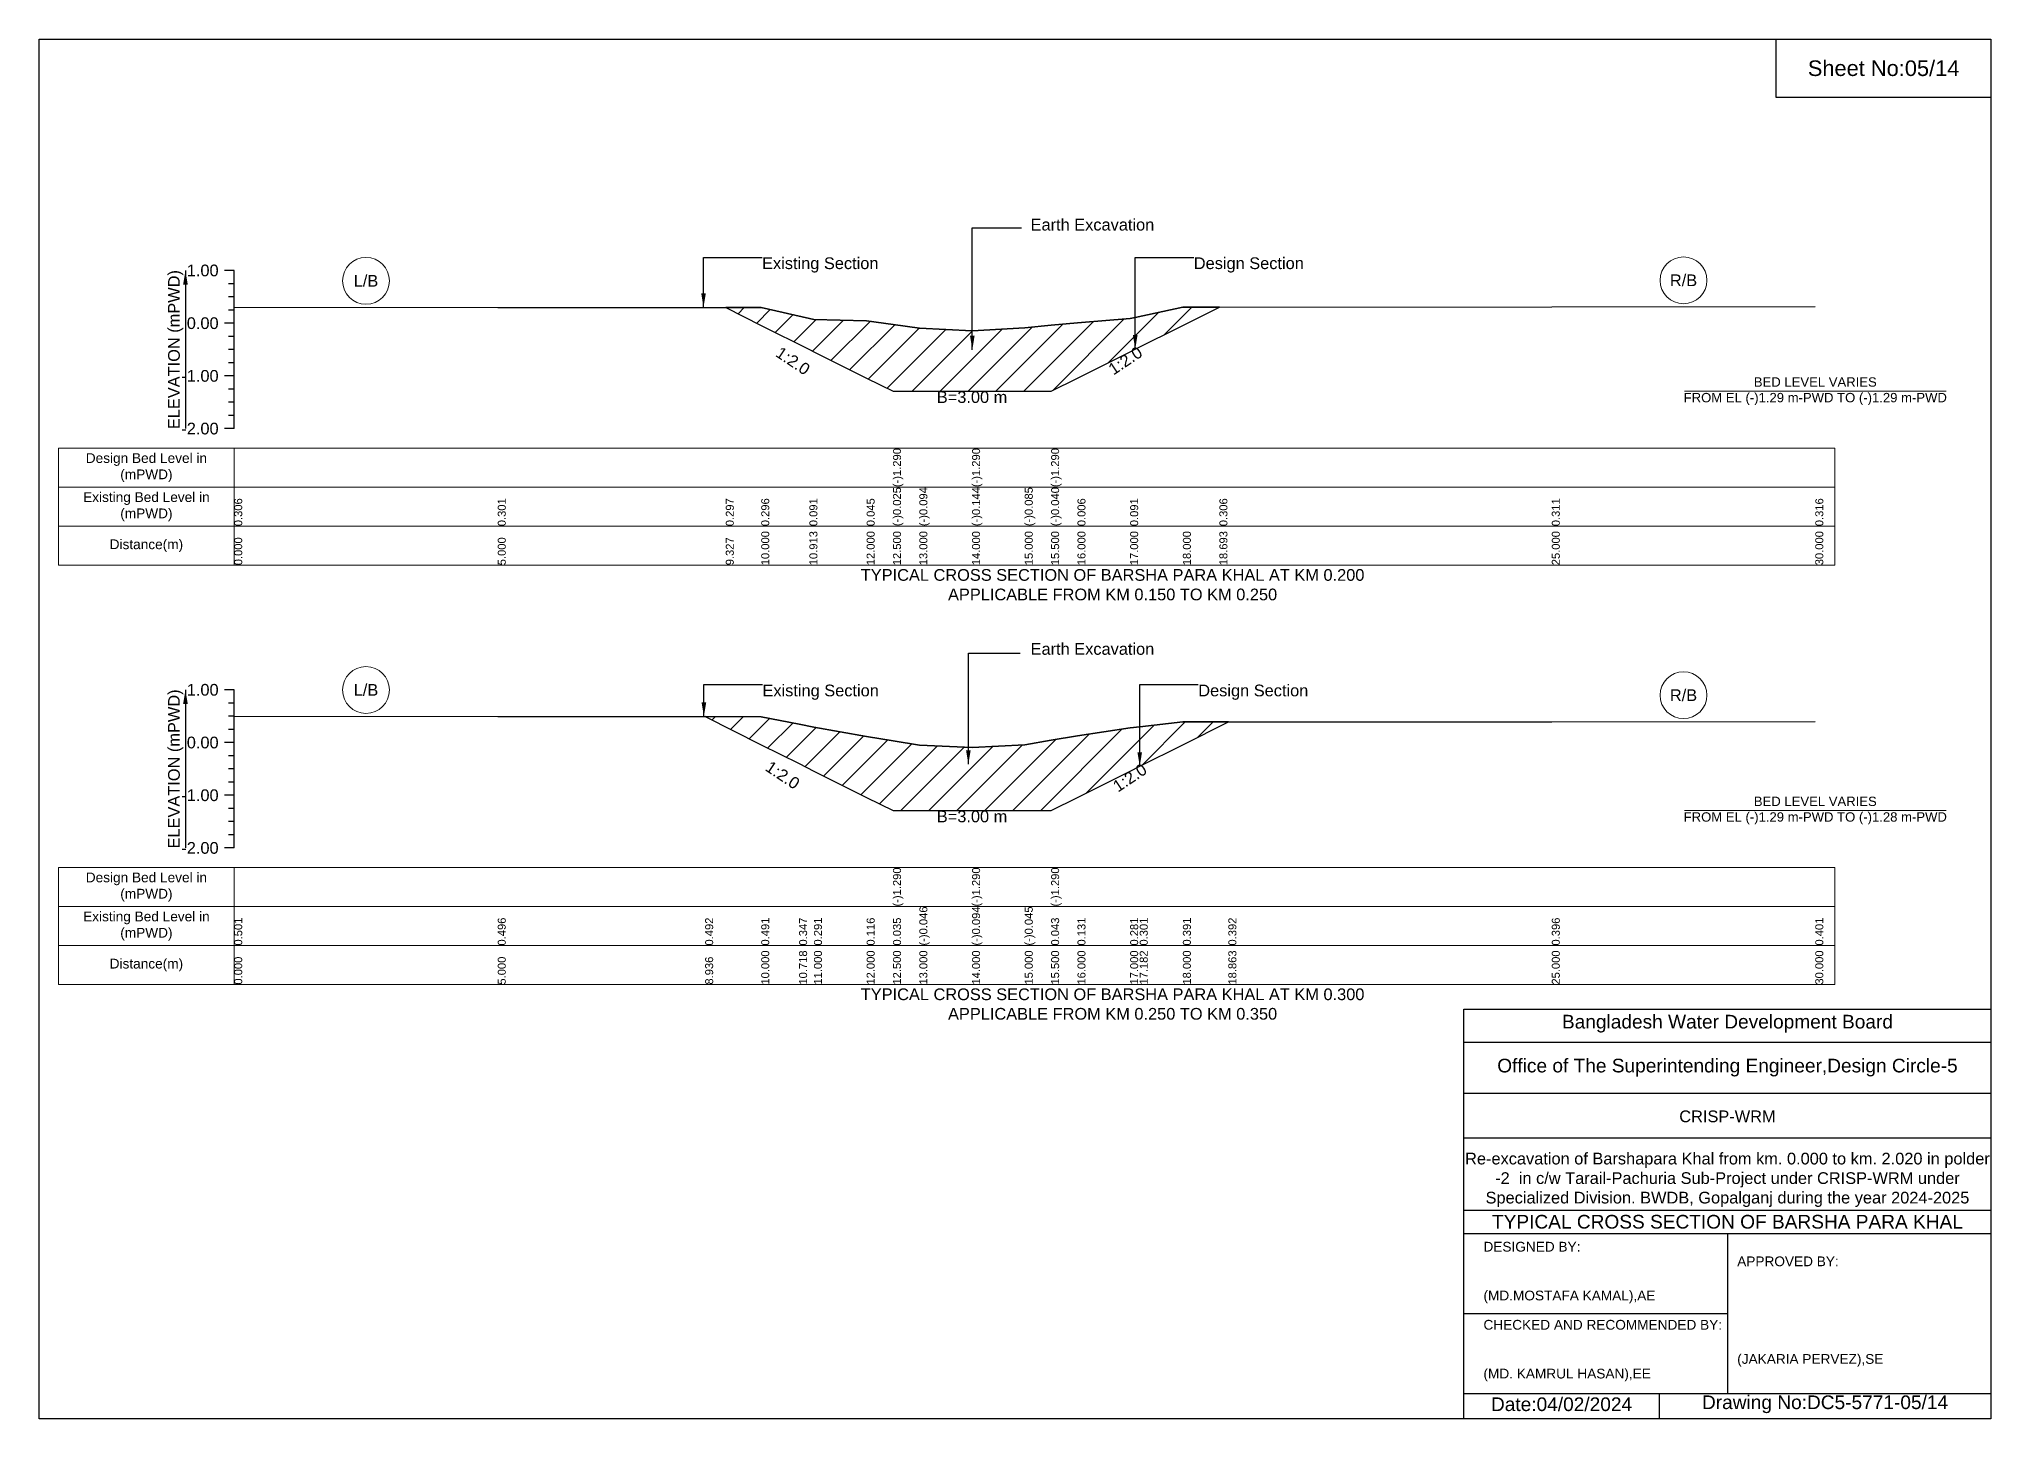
# Model space of a CAD drawing. Header units: inches. Extents: x 91000 to 248000, y -12937 to 0.
# Drawn here: x 140000 to 148000, y -5656 to 0 of the extents above; entities that cross this region are included whole.
import ezdxf

# ---------------------------------------------------------------- set-up
doc = ezdxf.new("R2010")
doc.units = ezdxf.units.IN
doc.header["$LTSCALE"] = 7
doc.header["$MEASUREMENT"] = 0
for name, color, linetype, lineweight in [('Cross section Data Border', 7, 'Continuous', 9), ('Cross Section Labels', 7, 'Continuous', 9), ('Existing_Bed_Level for Xsection', 7, 'Continuous', 25)]:
    doc.layers.add(name, color=color, linetype=linetype, lineweight=lineweight)
doc.styles.get("Standard").update_dxf_attribs({"font": 'arial.ttf'})
doc.dimstyles.get("Standard").update_dxf_attribs({"dimtxt": 0.18, "dimasz": 0.18, "dimexe": 0.18, "dimexo": 0.0625, "dimgap": 0.09, "dimtad": 0, "dimtih": 1, "dimtoh": 1, "dimdec": 4, "dimzin": 0, "dimdsep": 46, "dimtxsty": 'Standard', "dimcen": 0.09, "dimadec": 0, "dimazin": 0, "dimtfac": 1, "dimtdec": 4, "dimtofl": 0, "dimtmove": 0, "dimatfit": 3, "dimfxl": 1, "dimtolj": 1, "dimtzin": 0, "dimarcsym": 0})

msp = doc.modelspace()

# ---------------------------------------------------------------- hatches: boundary and pattern name
at = {"layer": 'Existing_Bed_Level for Xsection'}
h = msp.add_hatch(dxfattribs=at)
h.set_pattern_fill('ANSI31', color=256, scale=648, style=0)
h.paths.add_polyline_path([(142814.6, -1100.8), (142960, -1173.5), (143157.3, -1272.2), (143176, -1281.5), (143392, -1389.5), (143500, -1443.5), (143608, -1443.5), (143824, -1443.5), (144040, -1443.5), (144148, -1443.5), (144256, -1389.5), (144472, -1281.5), (144492.8, -1271.1), (144688, -1173.5), (144837.7, -1098.7), (144688, -1098.8), (144492.8, -1140.8), (144472, -1145.2), (144256, -1163.6), (144148, -1173.4), (144040, -1183.3), (143824, -1196), (143608, -1185.2), (143500, -1170.2), (143392, -1155.2), (143176, -1149.6), (143157.3, -1145.3), (142960, -1101)])
h = msp.add_hatch(dxfattribs=at)
h.set_pattern_fill('ANSI31', color=256, scale=648, style=0)
h.set_pattern_definition([(45, (0, 160), (-57.27565, 57.27565), [])])
h.paths.add_polyline_path([(142730.1, -2777.4), (142960, -2892.3), (143115.1, -2969.9), (143176, -3000.3), (143392, -3108.3), (143500, -3162.3), (143608, -3162.3), (143824, -3162.3), (144040, -3162.3), (144148, -3162.3), (144256, -3108.3), (144472, -3000.3), (144511.2, -2980.7), (144688, -2892.3), (144874.5, -2799.1), (144688, -2799.2), (144511.2, -2818.7), (144472, -2823), (144256, -2855.4), (144148, -2874.4), (144040, -2893.4), (143824, -2904), (143608, -2893.6), (143500, -2876.1), (143392, -2858.6), (143176, -2820.8), (143115.1, -2808.7), (142960, -2777.6)])

# ---------------------------------------------------------------- linework, layer by layer
for points in [[(140000, 0), (148000, 0), (148000, -5656), (140000, -5656)], [(147120, 0), (148000, 0), (148000, -240), (147120, -240)]]:
    msp.add_lwpolyline(points, close=True)
for points in [[(145840, -5656), (145840, -3976), (148000, -3976)], [(145840, -4112), (148000, -4112)], [(145840, -4320), (148000, -4320)], [(145840, -4504), (148000, -4504)], [(145840, -4800), (148000, -4800)], [(145840, -4896), (148000, -4896)], [(146920, -4896), (146920, -5552)], [(145840, -5224), (146920, -5224)], [(145840, -5552), (148000, -5552)], [(146640, -5552), (146640, -5656)]]:
    msp.add_lwpolyline(points)
at = {"layer": 'Cross section Data Border'}
for points in [[(140080, -1676.9), (147360, -1676.9), (147360, -2156.9), (140080, -2156.9)], [(140080, -3395.7), (147360, -3395.7), (147360, -3875.7), (140080, -3875.7)]]:
    msp.add_lwpolyline(points, close=True, dxfattribs=at)
for points in [[(140800, -1676.9), (140800, -2156.9)], [(140080, -1836.9), (147360, -1836.9)], [(140080, -1996.9), (147360, -1996.9)], [(140800, -3395.7), (140800, -3875.7)], [(140080, -3555.7), (147360, -3555.7)], [(140080, -3715.7), (147360, -3715.7)]]:
    msp.add_lwpolyline(points, dxfattribs=at)
at = {"layer": 'Cross Section Labels'}
for points in [[(146744.2, -1443.5), (147815.8, -1443.5)], [(146744.2, -3162.3), (147815.8, -3162.3)]]:
    msp.add_lwpolyline(points, dxfattribs=at)
for centre in [(141340, -991.3), (146740, -989.2), (141340, -2668), (146740, -2689.6)]:
    msp.add_circle(centre, 96, dxfattribs=at)
at = {"layer": 'Existing_Bed_Level for Xsection'}
for points in [[(140800, -948.9), (140760, -948.9)], [(140800, -1596.9), (140800, -1380.9), (140800, -1164.9), (140800, -948.9)], [(140800, -1002.9), (140776, -1002.9)], [(140800, -1056.9), (140776, -1056.9)], [(140800, -1110.9), (140776, -1110.9)], [(140800, -1098.8), (141880, -1099.9), (142814.6, -1100.8), (142960, -1101), (143157.3, -1145.3), (143176, -1149.6), (143392, -1155.2), (143500, -1170.2), (143500, -1170.2), (143608, -1185.2), (143824, -1196), (143824, -1196), (144040, -1183.3), (144148, -1173.4), (144148, -1173.4), (144256, -1163.6), (144472, -1145.2), (144492.8, -1140.8), (144688, -1098.8), (144837.7, -1098.7), (146200, -1097.7), (147280, -1096.6)], [(140800, -1164.9), (140760, -1164.9)], [(140800, -1218.9), (140776, -1218.9)], [(140800, -1272.9), (140776, -1272.9)], [(140800, -1326.9), (140776, -1326.9)], [(140800, -1380.9), (140760, -1380.9)], [(140800, -1434.9), (140776, -1434.9)], [(140800, -1488.9), (140776, -1488.9)], [(140800, -1596.9), (140760, -1596.9)], [(140800, -1542.9), (140776, -1542.9)], [(140800, -2667.7), (140760, -2667.7)], [(140800, -3315.7), (140800, -3099.7), (140800, -2883.7), (140800, -2667.7)], [(140800, -2721.7), (140776, -2721.7)], [(140800, -2775.7), (140776, -2775.7)], [(140800, -2775.5), (141880, -2776.6), (142730.1, -2777.4), (142960, -2777.6), (143115.1, -2808.7), (143176, -2820.8), (143392, -2858.6), (143500, -2876.1), (143500, -2876.1), (143608, -2893.6), (143824, -2904), (143824, -2904), (144040, -2893.4), (144148, -2874.4), (144148, -2874.4), (144256, -2855.4), (144472, -2823), (144511.2, -2818.7), (144688, -2799.2), (144874.5, -2799.1), (146200, -2798.2), (147280, -2797.1)], [(140800, -2829.7), (140776, -2829.7)], [(140800, -2883.7), (140760, -2883.7)], [(140800, -2937.7), (140776, -2937.7)], [(140800, -2991.7), (140776, -2991.7)], [(140800, -3099.7), (140760, -3099.7)], [(140800, -3045.7), (140776, -3045.7)], [(140800, -3153.7), (140776, -3153.7)], [(140800, -3207.7), (140776, -3207.7)], [(140800, -3261.7), (140776, -3261.7)], [(140800, -3315.7), (140760, -3315.7)]]:
    msp.add_lwpolyline(points, dxfattribs=at)
for points in [[(142814.6, -1100.8), (142960, -1173.5), (143157.3, -1272.2), (143176, -1281.5), (143392, -1389.5), (143500, -1443.5), (143500, -1443.5), (143608, -1443.5), (143824, -1443.5), (143824, -1443.5), (144040, -1443.5), (144148, -1443.5), (144148, -1443.5), (144256, -1389.5), (144472, -1281.5), (144492.8, -1271.1), (144688, -1173.5), (144837.7, -1098.7), (144837.7, -1098.7), (144837.7, -1098.7), (144688, -1098.8), (144492.8, -1140.8), (144472, -1145.2), (144256, -1163.6), (144148, -1173.4), (144148, -1173.4), (144040, -1183.3), (143824, -1196), (143824, -1196), (143608, -1185.2), (143500, -1170.2), (143500, -1170.2), (143392, -1155.2), (143176, -1149.6), (143157.3, -1145.3), (142960, -1101)], [(142730.1, -2777.4), (142730.1, -2777.4), (142960, -2892.3), (143115.1, -2969.9), (143176, -3000.3), (143392, -3108.3), (143500, -3162.3), (143500, -3162.3), (143608, -3162.3), (143824, -3162.3), (143824, -3162.3), (144040, -3162.3), (144148, -3162.3), (144148, -3162.3), (144256, -3108.3), (144472, -3000.3), (144511.2, -2980.7), (144688, -2892.3), (144874.5, -2799.1), (144874.5, -2799.1), (144874.5, -2799.1), (144688, -2799.2), (144511.2, -2818.7), (144472, -2823), (144256, -2855.4), (144148, -2874.4), (144148, -2874.4), (144040, -2893.4), (143824, -2904), (143824, -2904), (143608, -2893.6), (143500, -2876.1), (143500, -2876.1), (143392, -2858.6), (143176, -2820.8), (143115.1, -2808.7), (142960, -2777.6), (142730.1, -2777.4)]]:
    msp.add_lwpolyline(points, close=True, dxfattribs=at)

# ---------------------------------------------------------------- texts
at = {"attachment_point": 5}
for s, insert, char_height in [('Sheet No:05/14', (147560, -120), 64), ('Bangladesh Water Development Board', (146920, -4036), 56), ('Office of The Superintending Engineer,Design Circle-5', (146920, -4216), 56)]:
    msp.add_mtext(s, dxfattribs=dict(at, insert=insert, char_height=char_height))
for s, insert, char_height, width, attachment_point in [('CRISP-WRM', (146920, -4416), 48, 2240, 5), ('Re-excavation of Barshapara Khal from km. 0.000 to km. 2.020 in polder -2  in c/w Tarail-Pachuria Sub-Project under CRISP-WRM under Specialized Division. BWDB, Gopalganj during the year 2024-2025', (146920, -4676), 48, 2160, 5), ('TYPICAL CROSS SECTION OF BARSHA PARA KHAL', (146920, -4848), 56, 2240, 5), ('DESIGNED BY:^J^J^J(MD.MOSTAFA KAMAL),AE', (145920, -5056), 40, 1120, 4), ('APPROVED BY:^J^J^J^J^J^J(JAKARIA PERVEZ),SE', (146960, -5216), 40, 1120, 4), ('CHECKED AND RECOMMENDED BY:^J^J^J(MD. KAMRUL HASAN),EE', (145920, -5376), 40, 1120, 4), ('Date:04/02/2024', (146240, -5596), 56, 1120, 5), ('Drawing No:DC5-5771-05/14', (147320, -5596), 56, 1760, 5)]:
    msp.add_mtext(s, dxfattribs=dict(insert=insert, char_height=char_height, width=width, attachment_point=attachment_point))
at = {"layer": 'Cross section Data Border', "char_height": 40, "width": 640, "attachment_point": 5}
for s, insert in [('Design Bed Level in (mPWD)', (140440, -1756.9)), ('Existing Bed Level in (mPWD)', (140440, -1916.9)), ('Distance(m)', (140440, -2076.9)), ('Design Bed Level in (mPWD)', (140440, -3475.7)), ('Existing Bed Level in (mPWD)', (140440, -3635.7)), ('Distance(m)', (140440, -3795.7))]:
    msp.add_mtext(s, dxfattribs=dict(at, insert=insert))
at = {"layer": 'Cross Section Labels'}
for s, insert, char_height, attachment_point in [('Earth Excavation', (144064, -736.8), 48, 1), ('Existing Section', (142963.4, -894.9), 48, 1), ('Design Section', (144732.8, -894.9), 48, 1), ('L/B', (141340, -991.3), 48, 5), ('R/B', (146740, -989.2), 48, 5), ('BED LEVEL VARIES ^JFROM EL (-)1.29 m-PWD TO (-)1.29 m-PWD', (147280, -1443.5), 38.4, 5), ('B=3.00 m', (143824, -1443.5), 48, 2), ('TYPICAL CROSS SECTION OF BARSHA PARA KHAL AT KM 0.200^JAPPLICABLE FROM KM 0.150 TO KM 0.250', (144400, -2236.9), 48, 5), ('Earth Excavation', (144064, -2475.8), 48, 1), ('L/B', (141340, -2668), 48, 5), ('Existing Section', (142964.9, -2646.1), 48, 1), ('Design Section', (144751.2, -2646.1), 48, 1), ('R/B', (146740, -2689.6), 48, 5), ('BED LEVEL VARIES ^JFROM EL (-)1.29 m-PWD TO (-)1.28 m-PWD', (147280, -3162.3), 38.4, 5), ('B=3.00 m', (143824, -3162.3), 48, 2), ('TYPICAL CROSS SECTION OF BARSHA PARA KHAL AT KM 0.300^JAPPLICABLE FROM KM 0.250 TO KM 0.350', (144400, -3955.7), 48, 5)]:
    msp.add_mtext(s, dxfattribs=dict(at, insert=insert, char_height=char_height, attachment_point=attachment_point))
at = {"layer": 'Cross Section Labels', "char_height": 48, "attachment_point": 2}
for insert, rotation in [((143103.3, -1299.2), 326.30993), ((144438.8, -1298.1), 33.69007), ((143061.1, -2996.9), 326.30993), ((144457.2, -3007.7), 33.69007)]:
    msp.add_mtext('1:2.0', dxfattribs=dict(at, insert=insert, rotation=rotation))
at = {"layer": 'Existing_Bed_Level for Xsection', "rotation": 90}
for s, insert, char_height, attachment_point in [('ELEVATION (mPWD)', (140560, -1272.9), 48, 5), ('(-)1.290', (143500, -1836.9), 32.8, 1), ('(-)1.290', (143824, -1836.9), 32.8, 1), ('(-)1.290', (144148, -1836.9), 32.8, 1), ('(-)0.025', (143500, -1996.9), 32.8, 1), ('(-)0.094', (143608, -1996.9), 32.8, 1), ('(-)0.144', (143824, -1996.9), 32.8, 1), ('(-)0.085', (144040, -1996.9), 32.8, 1), ('(-)0.040', (144148, -1996.9), 32.8, 1), ('0.306', (140800, -1996.9), 32.8, 1), ('0.301', (141880, -1996.9), 32.8, 1), ('0.297', (142814.6, -1996.9), 32.8, 1), ('0.296', (142960, -1996.9), 32.8, 1), ('0.091', (143157.3, -1996.9), 32.8, 1), ('0.045', (143392, -1996.9), 32.8, 1), ('0.006', (144256, -1996.9), 32.8, 1), ('0.091', (144472, -1996.9), 32.8, 1), ('0.306', (144837.7, -1996.9), 32.8, 1), ('0.311', (146200, -1996.9), 32.8, 1), ('0.316', (147280, -1996.9), 32.8, 1), ('0.000', (140800, -2156.9), 32.8, 1), ('5.000', (141880, -2156.9), 32.8, 1), ('9.327', (142814.6, -2156.9), 32.8, 1), ('10.000', (142960, -2156.9), 32.8, 1), ('10.913', (143157.3, -2156.9), 32.8, 1), ('12.000', (143392, -2156.9), 32.8, 1), ('12.500', (143500, -2156.9), 32.8, 1), ('13.000', (143608, -2156.9), 32.8, 1), ('14.000', (143824, -2156.9), 32.8, 1), ('15.000', (144040, -2156.9), 32.8, 1), ('15.500', (144148, -2156.9), 32.8, 1), ('16.000', (144256, -2156.9), 32.8, 1), ('17.000', (144472, -2156.9), 32.8, 1), ('18.000', (144688, -2156.9), 32.8, 1), ('18.693', (144837.7, -2156.9), 32.8, 1), ('25.000', (146200, -2156.9), 32.8, 1), ('30.000', (147280, -2156.9), 32.8, 1), ('ELEVATION (mPWD)', (140560, -2991.7), 48, 5), ('(-)1.290', (143500, -3555.7), 32.8, 1), ('(-)1.290', (143824, -3555.7), 32.8, 1), ('(-)1.290', (144148, -3555.7), 32.8, 1), ('(-)0.046', (143608, -3715.7), 32.8, 1), ('(-)0.094', (143824, -3715.7), 32.8, 1), ('(-)0.045', (144040, -3715.7), 32.8, 1), ('0.501', (140800, -3715.7), 32.8, 1), ('0.496', (141880, -3715.7), 32.8, 1), ('0.492', (142730.1, -3715.7), 32.8, 1), ('0.491', (142960, -3715.7), 32.8, 1), ('0.347', (143115.1, -3715.7), 32.8, 1), ('0.291', (143176, -3715.7), 32.8, 1), ('0.116', (143392, -3715.7), 32.8, 1), ('0.035', (143500, -3715.7), 32.8, 1), ('0.043', (144148, -3715.7), 32.8, 1), ('0.131', (144256, -3715.7), 32.8, 1), ('0.281', (144472, -3715.7), 32.8, 1), ('0.301', (144511.2, -3715.7), 32.8, 1), ('0.391', (144688, -3715.7), 32.8, 1), ('0.392', (144874.5, -3715.7), 32.8, 1), ('0.396', (146200, -3715.7), 32.8, 1), ('0.401', (147280, -3715.7), 32.8, 1), ('10.000', (142960, -3875.7), 32.8, 1), ('10.718', (143115.1, -3875.7), 32.8, 1), ('11.000', (143176, -3875.7), 32.8, 1), ('12.000', (143392, -3875.7), 32.8, 1), ('12.500', (143500, -3875.7), 32.8, 1), ('13.000', (143608, -3875.7), 32.8, 1), ('14.000', (143824, -3875.7), 32.8, 1), ('15.000', (144040, -3875.7), 32.8, 1), ('15.500', (144148, -3875.7), 32.8, 1), ('16.000', (144256, -3875.7), 32.8, 1), ('17.000', (144472, -3875.7), 32.8, 1), ('17.182', (144511.2, -3875.7), 32.8, 1), ('18.000', (144688, -3875.7), 32.8, 1), ('18.863', (144874.5, -3875.7), 32.8, 1), ('25.000', (146200, -3875.7), 32.8, 1), ('30.000', (147280, -3875.7), 32.8, 1), ('0.000', (140800, -3875.7), 32.8, 1), ('5.000', (141880, -3875.7), 32.8, 1), ('8.936', (142730.1, -3875.7), 32.8, 1)]:
    msp.add_mtext(s, dxfattribs=dict(at, insert=insert, char_height=char_height, attachment_point=attachment_point))
at = {"layer": 'Existing_Bed_Level for Xsection', "char_height": 48, "attachment_point": 6}
for s, insert in [('1.00', (140736, -948.9)), ('0.00', (140736, -1164.9)), ('-1.00', (140736, -1380.9)), ('-2.00', (140736, -1596.9)), ('1.00', (140736, -2667.7)), ('0.00', (140736, -2883.7)), ('-1.00', (140736, -3099.7)), ('-2.00', (140736, -3315.7))]:
    msp.add_mtext(s, dxfattribs=dict(at, insert=insert))

# ---------------------------------------------------------------- leaders
at = {"layer": 'Cross Section Labels', "annotation_type": 0, "has_hookline": 1, "hookline_direction": 0}
for points, text_width in [([(143825.1, -1273.3), (143825.1, -773.4), (144026, -773.4)], 497), ([(142723.4, -1099.9), (142723.4, -894.9), (142963.3, -894.9)], 467.2), ([(144492.8, -1271.1), (144492.8, -894.9), (144732.8, -894.9)], 441.2), ([(143808.8, -2972.8), (143808.8, -2517.7), (144020.9, -2517.7)], 497), ([(142724.9, -2776.6), (142724.9, -2646.1), (142964.8, -2646.1)], 467.2), ([(144511.2, -2980.7), (144511.2, -2646.1), (144751.1, -2646.1)], 441.2)]:
    msp.add_leader(points, dimstyle='Standard', override={"dimasz": 57.6}, dxfattribs=dict(at, text_width=text_width))
at = {"layer": 'Existing_Bed_Level for Xsection'}
for points in [[(140600, -948.9), (140600, -1596.9)], [(140600, -2667.7), (140600, -3315.7)]]:
    msp.add_leader(points, dimstyle='Standard', override={"dimasz": 57.6}, dxfattribs=at)

doc.saveas('drawing.dxf')
